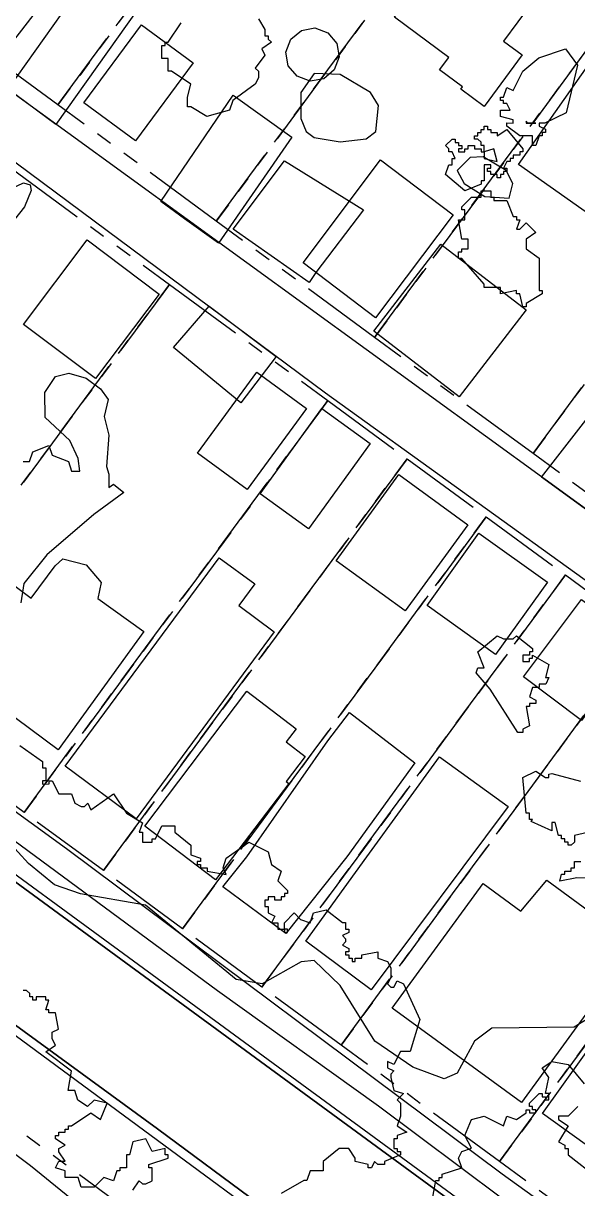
# Model space of a CAD drawing. Header units: metres. Extents: x -400 to 800, y -650 to 500.
# Drawn here: x -323.3 to -280.3, y 264.4 to 354.7 of the extents above; entities that cross this region are included whole.
import ezdxf

# ---------------------------------------------------------------- set-up
doc = ezdxf.new("R2010")
doc.units = ezdxf.units.M
doc.header["$LTSCALE"] = 2
doc.linetypes.add('PHANTOM', pattern=[6.35, 3.175, -0.635, 0.635, -0.635, 0.635, -0.635])
for name, color, linetype in [('SITE-BLDG-EXIST', 7, 'CONTINUOUS'), ('SITE-PARKING', 250, 'CONTINUOUS'), ('SITE-PATH', 84, 'CONTINUOUS'), ('SITE-PROPERTY', 7, 'PHANTOM'), ('SITE-ROAD-CURB', 7, 'CONTINUOUS'), ('SITE-ROAD-GRAVEL', 32, 'CONTINUOUS'), ('SITE-ROAD-PAVED', 7, 'CONTINUOUS'), ('SITE-TREE-CANOPY', 94, 'CONTINUOUS'), ('TOPO-CONTOUR-MAJOR', 8, 'CONTINUOUS')]:
    doc.layers.add(name, color=color, linetype=linetype)

msp = doc.modelspace()

# ---------------------------------------------------------------- linework, layer by layer
at = {"layer": 'SITE-BLDG-EXIST'}
for points in [[(-284.632, 352.261), (-287.571, 348.268), (-289.374, 349.603), (-289.247, 349.781), (-291.043, 351.105), (-290.32, 352.073), (-294.542, 355.188), (-293.335, 356.823), (-293.609, 357.024), (-287.182, 365.743), (-286.979, 365.599), (-285.884, 367.078), (-279.678, 362.494), (-280.758, 361.026), (-280.527, 360.859), (-286.083, 353.329)], [(-328.356, 356.33), (-323.746, 362.303), (-319.644, 359.131), (-324.253, 353.159)], [(-284.914, 343.774), (-277.828, 353.839), (-277.407, 353.55), (-273.738, 358.755), (-270.358, 356.374), (-270.498, 356.174), (-266.921, 353.648), (-277.543, 338.577)], [(-318.615, 348.564), (-314.153, 354.603), (-310.142, 351.643), (-314.604, 345.604)], [(-295.603, 344.121), (-289.986, 339.87), (-295.998, 331.896), (-301.623, 336.146)], [(-323.304, 331.378), (-318.372, 337.929), (-312.783, 333.712), (-317.722, 327.172)], [(-290.926, 337.601), (-284.313, 332.494), (-289.512, 325.754), (-296.125, 330.85)], [(-309.797, 321.386), (-305.202, 327.682), (-301.352, 324.866), (-305.947, 318.582)], [(-300.159, 324.866), (-296.407, 322.14), (-301.192, 315.534), (-304.951, 318.249)], [(-299.06, 313.053), (-294.205, 319.737), (-288.847, 315.831), (-293.702, 309.158)], [(-282.669, 311.392), (-286.696, 305.786), (-292.005, 309.592), (-287.978, 315.197)], [(-325.454, 312.19), (-322.691, 310.154), (-320.839, 312.656), (-320.236, 313.213), (-318.44, 312.723), (-317.276, 311.377), (-317.522, 310.131), (-313.973, 307.56), (-320.596, 298.396), (-330.337, 305.606)], [(-314.572, 293.055), (-320.071, 297.116), (-308.122, 313.288), (-305.359, 311.252), (-306.594, 309.572), (-303.866, 307.547)], [(-284.529, 304.05), (-280.032, 310.045), (-275.53, 306.663), (-280.027, 300.668)], [(-305.971, 302.942), (-302.156, 300.027), (-302.935, 299.015), (-301.448, 297.88), (-302.929, 295.934), (-302.718, 295.778), (-308.415, 288.315), (-313.885, 292.488)], [(-299.687, 299.092), (-298.025, 301.294), (-292.954, 297.378), (-298.237, 290.104), (-302.952, 284.154), (-307.847, 287.77), (-305.981, 290.106)], [(-296.666, 290.104), (-291.046, 297.856), (-285.723, 293.995), (-296.332, 279.781), (-301.395, 283.553)], [(-275.808, 283.225), (-284.69, 271.046), (-294.712, 278.357), (-287.661, 288.022), (-284.736, 285.885), (-282.723, 288.277)], [(-278.084, 266.629), (-283.063, 270.212), (-273.675, 283.291), (-268.696, 279.72)]]:
    msp.add_lwpolyline(points, close=True, dxfattribs=at)
at = {"layer": 'SITE-PARKING'}
for points in [[(-324.493, 349.61), (-318.213, 358.486), (-314.44, 355.815), (-320.79, 346.884)], [(-310.803, 339.563), (-312.648, 340.909), (-307.028, 349.14), (-302.498, 345.891), (-308.188, 337.671)], [(-300.62, 335.389), (-301.139, 334.633), (-307.044, 338.75), (-303.066, 344.055), (-296.944, 340.261)], [(-306.437, 325.301), (-311.654, 329.585), (-308.911, 332.777), (-303.7, 328.894)], [(-275.023, 317.097), (-276.692, 314.861), (-283.137, 319.523), (-279.138, 324.64), (-272.756, 320.211)]]:
    msp.add_lwpolyline(points, close=True, dxfattribs=at)
at = {"layer": 'SITE-PATH'}
msp.add_lwpolyline([(-331.067, 272.379), (-322.756, 266.171), (-309.327, 255.255), (-304.474, 249.982), (-300.729, 244.931), (-297.827, 238.723), (-296.376, 231.637), (-295.726, 223.672), (-295.825, 216.141), (-295.241, 192.359), (-295.2, 184.828), (-295.973, 176.952), (-296.045, 170.834)], dxfattribs=at)
at = {"layer": 'SITE-PROPERTY'}
for points in [[(-320.628, 348.397), (-329.836, 355.151), (-306.256, 387.049), (-297.055, 380.306)], [(-308.349, 339.384), (-320.628, 348.397), (-297.055, 380.306), (-284.782, 371.305)], [(-296.069, 330.372), (-308.349, 339.384), (-284.782, 371.305), (-272.503, 362.303)], [(-283.789, 321.359), (-296.069, 330.372), (-272.503, 362.303), (-260.23, 353.291)], [(-271.502, 312.357), (-283.789, 321.359), (-260.23, 353.291), (-247.957, 344.289)], [(-335.542, 302.559), (-347.829, 311.583), (-324.255, 343.481), (-311.976, 334.48)], [(-323.256, 293.535), (-335.542, 302.559), (-311.976, 334.48), (-299.689, 325.467)], [(-317.105, 289.029), (-323.256, 293.535), (-299.689, 325.467), (-293.553, 320.96)], [(-359.897, 295.534), (-90.66, 97.77), (-88.081, 82.151), (-85.783, 66.478), (-83.765, 50.771), (-82.035, 35.03), (-80.593, 19.256), (-79.438, 3.46), (-78.564, -12.358), (-77.984, -28.176), (-77.608, -47.164), (-77.52, -66.152), (-78.246, -350.732), (-84.35, -357.694), (-84.467, -430.444), (-129.056, -481.172), (-400, -480.785), (-400, 324.949)], [(-310.962, 284.522), (-317.105, 289.029), (-293.553, 320.96), (-287.409, 316.454)], [(-304.819, 280.005), (-310.962, 284.522), (-287.409, 316.454), (-281.273, 311.948)], [(-298.675, 275.499), (-304.819, 280.005), (-281.273, 311.948), (-275.13, 307.441)], [(-286.388, 266.475), (-298.675, 275.499), (-275.13, 307.441), (-262.85, 298.429)], [(-274.094, 257.462), (-286.388, 266.475), (-262.85, 298.429), (-250.563, 289.416)]]:
    msp.add_lwpolyline(points, close=True, dxfattribs=at)
at = {"layer": 'SITE-ROAD-CURB'}
for points in [[(-210.124, 268.874), (-215.014, 262.679), (-235.016, 234.895), (-236.195, 233.472), (-238.636, 231.014), (-239.85, 230.38), (-241.751, 229.68), (-242.831, 229.546), (-244.044, 229.725), (-246.296, 230.893), (-258.779, 240.34), (-267.272, 246.393), (-274.657, 252.056), (-368.483, 320.765), (-369.248, 321.621), (-370.089, 322.967), (-370.271, 323.501), (-370.383, 325.081), (-370.123, 326.894), (-369.414, 328.729), (-368.608, 330.075), (-321.117, 394.06)], [(-208.609, 191.508), (-235.939, 211.858), (-287.198, 249.133), (-328.694, 279.732), (-341.507, 289.356), (-400, 332.27), (-400, 332.893), (-392.252, 327.088), (-379.286, 317.43), (-312.901, 269.016), (-289.246, 251.492), (-261.502, 231.285), (-244.846, 218.868), (-139.29, 141.383)]]:
    msp.add_lwpolyline(points, dxfattribs=at)
for points in [[(-342.005, 357.201), (-365.642, 325.047), (-365.537, 323.834), (-319.953, 290.754), (-286.185, 265.518), (-269.284, 253.345), (-240.558, 232.071), (-239.955, 232.338), (-239.078, 233.094), (-237.99, 234.073), (-237.078, 235.196), (-190.318, 299.049), (-189.581, 301.607), (-221.518, 324.851), (-287.594, 373.619), (-314.734, 393.458), (-315.513, 393.103)], [(-369.878, 325.159), (-369.626, 323.168), (-368.161, 321.143), (-275.211, 253.057), (-244.016, 229.903), (-242.298, 229.724), (-240.727, 230.391), (-260.405, 244.923), (-286.228, 263.638), (-295.779, 270.77), (-308.262, 279.705)]]:
    msp.add_lwpolyline(points, close=True, dxfattribs=at)
at = {"layer": 'SITE-ROAD-GRAVEL'}
msp.add_lwpolyline([(-324.493, 349.61), (-264.335, 305.926), (-249.173, 294.577), (-236.774, 284.819), (-224.733, 276.018), (-213.189, 267.896), (-215.547, 264.615), (-256.594, 295.179), (-278.629, 310.757), (-299.878, 326.056), (-341.837, 357.245), (-342.005, 357.201), (-339.325, 360.837)], close=True, dxfattribs=at)
at = {"layer": 'SITE-ROAD-PAVED'}
for points in [[(-139.29, 141.383), (-244.846, 218.868), (-261.502, 231.285), (-289.246, 251.492), (-312.901, 269.016), (-379.286, 317.43), (-400, 332.893), (-400, 343.964), (-386.226, 333.928), (-385.069, 333.494), (-382.712, 333.071), (-380.916, 333.137), (-379.738, 333.359), (-377.381, 334.293), (-376.329, 334.983), (-375.045, 336.161), (-327.891, 400.069)], [(-321.117, 394.06), (-368.608, 330.075), (-369.414, 328.729), (-370.123, 326.894), (-370.383, 325.081), (-370.271, 323.501), (-370.089, 322.967), (-369.248, 321.621), (-368.483, 320.765), (-274.657, 252.056), (-267.272, 246.393), (-258.779, 240.34), (-246.296, 230.893), (-244.044, 229.725), (-242.831, 229.546), (-241.751, 229.68), (-239.85, 230.38), (-238.636, 231.014), (-236.195, 233.472), (-235.016, 234.895), (-215.014, 262.679), (-210.124, 268.874)]]:
    msp.add_lwpolyline(points, dxfattribs=at)
at = {"layer": 'SITE-TREE-CANOPY'}
for points in [[(-305.063, 355.068), (-304.572, 354.245), (-304.572, 353.744), (-304.32, 353.744), (-304.32, 353.489), (-304.067, 353.244), (-304.818, 352.743), (-304.572, 352.243), (-305.323, 351.242), (-305.071, 350.997), (-305.071, 350.496), (-305.323, 349.996), (-307.07, 348.739), (-307.323, 347.994), (-309.069, 347.494), (-310.318, 348.239), (-310.57, 348.239), (-310.57, 348.996), (-310.317, 349.997), (-311.818, 350.998), (-312.071, 350.998), (-312.07, 351.988), (-312.568, 351.988), (-312.568, 352.99), (-312.323, 352.99), (-312.323, 353.245), (-312.07, 353.245), (-311.067, 354.747)], [(-324.221, 341.902), (-323.295, 342.357), (-322.769, 342.202), (-322.699, 341.768), (-323.218, 340.478), (-325.582, 337.552)], [(-323.32, 320.744), (-322.822, 320.744), (-322.57, 321.489), (-321.321, 321.989), (-321.069, 321.244), (-319.82, 320.743), (-319.568, 319.998), (-318.937, 319.998), (-319.063, 320.988), (-319.708, 322.378), (-321.622, 324.159), (-321.65, 326.083), (-320.822, 327.329), (-319.777, 327.607), (-318.437, 327.195), (-317.315, 326.371), (-316.719, 325.548), (-317.035, 324.224), (-316.685, 322.789), (-316.86, 320.353), (-316.692, 319.764), (-316.678, 318.74), (-316.321, 318.996), (-315.514, 318.351), (-317.836, 316.649), (-321.491, 313.502), (-323.259, 311.289), (-323.505, 309.787)], [(-323.57, 298.741), (-321.817, 297.495), (-321.817, 296.994), (-321.572, 296.994), (-321.572, 295.993), (-321.817, 295.993), (-321.817, 295.737), (-321.319, 295.748), (-321.319, 295.993), (-321.067, 295.993), (-320.569, 294.992), (-319.573, 294.992), (-319.321, 294.246), (-318.823, 293.99), (-318.57, 293.99), (-318.318, 294.246), (-318.072, 293.745), (-316.318, 294.991), (-315.323, 293.489), (-314.067, 292.744), (-314.32, 291.998), (-314.068, 291.998), (-314.068, 291.242), (-313.317, 291.242), (-313.317, 291.498), (-313.072, 291.497), (-312.574, 292.499), (-311.571, 292.498), (-311.571, 291.998), (-310.322, 290.996), (-310.322, 290.24), (-309.572, 289.995), (-309.572, 289.739), (-309.818, 289.739), (-309.818, 289.495), (-309.572, 289.494), (-309.572, 289.239), (-309.067, 289.239), (-309.067, 288.994), (-307.573, 288.738), (-307.819, 289.238), (-307.573, 289.995), (-305.819, 291.24), (-304.318, 290.495), (-304.073, 289.493), (-303.323, 288.993), (-303.568, 288.247), (-302.818, 287.491), (-302.818, 287.246), (-303.071, 287.246), (-303.071, 286.99), (-303.323, 286.99), (-303.323, 286.746), (-303.821, 286.746), (-303.821, 286.99), (-304.319, 286.991), (-304.319, 286.746), (-304.572, 286.746), (-304.572, 286.245), (-304.319, 286.245), (-304.319, 285.745), (-303.821, 285.489), (-304.067, 284.988), (-303.569, 284.988), (-303.569, 284.488), (-303.071, 284.487), (-303.071, 284.988), (-302.32, 285.744), (-301.822, 285.244), (-301.072, 284.988), (-300.819, 285.744), (-299.823, 285.989), (-298.568, 284.998), (-298.323, 284.998), (-298.323, 284.498), (-298.07, 284.498), (-298.07, 284.242), (-298.568, 283.997), (-298.323, 283.741), (-298.323, 283.496), (-298.568, 283.241), (-298.07, 282.996), (-298.07, 282.74), (-298.323, 282.74), (-298.323, 282.495), (-298.071, 282.495), (-298.071, 282.239), (-297.818, 282.239), (-297.818, 281.995), (-297.573, 281.995), (-297.573, 282.239), (-297.068, 282.239), (-297.067, 282.495), (-295.819, 282.74), (-295.819, 282.239), (-295.069, 281.994), (-294.823, 281.493), (-294.823, 280.748), (-295.069, 280.248), (-294.824, 279.992), (-294.571, 279.992), (-294.318, 280.492), (-293.82, 280.247), (-292.572, 277.488), (-293.323, 274.997), (-294.067, 274.997), (-294.572, 273.996), (-295.07, 274.241), (-295.07, 273.74), (-294.572, 273.495), (-294.818, 273.24), (-294.818, 272.995), (-294.573, 271.994), (-293.822, 271.738), (-294.32, 271.248), (-294.068, 270.992), (-294.068, 269.991), (-294.321, 269.246), (-293.57, 268.745), (-294.321, 268.49), (-294.321, 268.245), (-294.573, 268.245), (-294.574, 267.489), (-294.321, 267.489), (-294.321, 267.244), (-294.069, 267.244), (-294.069, 266.988), (-295.317, 266.488), (-295.317, 266.243), (-295.822, 266.243), (-296.068, 266.488), (-296.32, 265.998), (-296.573, 265.998), (-296.573, 266.243), (-297.569, 266.488), (-297.569, 266.744), (-298.074, 267.489), (-298.817, 267.489), (-300.073, 266.489), (-300.073, 265.743), (-301.069, 265.743), (-301.322, 264.998), (-301.567, 264.998), (-303.321, 263.998)], [(-279.573, 291.991), (-280.569, 291.747), (-280.569, 291.246), (-280.821, 290.99), (-281.067, 290.99), (-281.067, 291.246), (-281.319, 291.246), (-281.319, 291.491), (-281.572, 291.491), (-281.572, 291.747), (-281.817, 291.747), (-282.069, 292.748), (-282.322, 292.748), (-282.322, 292.103), (-283.921, 292.838), (-283.823, 292.993), (-284.068, 292.993), (-284.068, 293.494), (-284.321, 293.494), (-284.573, 296.242), (-283.57, 296.742), (-282.819, 296.241), (-282.567, 296.241), (-282.567, 296.497), (-282.321, 296.553), (-280.098, 295.974)], [(-278.795, 288.443), (-280.394, 288.476), (-281.699, 288.221), (-281.572, 288.744), (-281.32, 288.743), (-281.32, 288.988), (-280.822, 288.988), (-280.822, 289.244), (-280.569, 289.244), (-280.569, 289.744), (-280.071, 289.744)], [(-314.817, 264.245), (-314.319, 264.99), (-314.073, 264.745), (-313.821, 264.745), (-313.323, 264.99), (-313.322, 265.991), (-313.568, 265.991), (-313.568, 266.247), (-312.067, 266.747), (-312.067, 266.992), (-312.319, 266.992), (-312.319, 267.492), (-313.322, 267.248), (-313.82, 268.238), (-314.823, 267.993), (-315.069, 266.992), (-315.321, 266.992), (-315.321, 265.991), (-315.819, 265.991), (-315.819, 265.746), (-316.072, 265.747), (-316.318, 264.99), (-317.068, 265.246), (-317.819, 264.49), (-318.822, 264.49), (-319.067, 265.247), (-320.07, 265.247), (-320.07, 265.747), (-320.82, 265.992), (-320.568, 266.493), (-320.07, 266.493), (-320.568, 267.238), (-320.568, 267.494), (-320.07, 267.739), (-320.82, 268.239), (-320.82, 268.495), (-320.567, 268.495), (-320.567, 268.74), (-320.069, 268.74), (-320.069, 268.995), (-319.817, 268.995), (-319.817, 269.24), (-319.571, 269.24), (-318.07, 270.241), (-317.32, 269.74), (-316.821, 270.997), (-317.817, 271.242), (-318.322, 270.742), (-319.073, 271.242), (-319.318, 271.988), (-319.823, 271.988), (-319.57, 273.489), (-321.569, 274.992), (-320.819, 275.492), (-321.071, 275.993), (-321.071, 276.493), (-320.573, 276.738), (-320.818, 277.995), (-321.323, 277.995), (-321.323, 278.24), (-321.568, 278.24), (-321.323, 278.996), (-321.568, 278.996), (-321.568, 279.241), (-322.319, 279.241), (-322.319, 278.996), (-322.571, 278.996), (-322.571, 279.241), (-322.817, 279.241), (-322.817, 279.497), (-323.069, 279.742), (-323.322, 279.742)], [(-291.685, 263.016), (-291.319, 264.996), (-291.067, 264.996), (-291.067, 265.241), (-290.821, 265.241), (-290.821, 265.497), (-289.32, 265.997), (-289.573, 266.742), (-289.32, 267.243), (-288.569, 267.499), (-289.067, 268.489), (-288.569, 269.746), (-287.573, 269.99), (-286.072, 269.244), (-285.819, 269.99), (-285.069, 269.745), (-284.318, 270.245), (-284.318, 270.49), (-284.073, 270.49), (-284.073, 270.245), (-283.568, 270.245), (-283.568, 270.49), (-283.82, 270.49), (-283.82, 270.746), (-284.073, 270.746), (-284.073, 270.99), (-283.322, 271.747), (-283.07, 271.747), (-283.07, 271.491), (-282.817, 271.491), (-282.817, 271.246), (-282.572, 271.246), (-282.572, 271.747), (-282.817, 271.747), (-282.571, 272.992), (-283.069, 273.738), (-282.319, 274.238), (-281.07, 273.993), (-279.822, 272.491)], [(-280.32, 270.745), (-281.071, 269.989), (-281.821, 269.989), (-281.821, 269.744), (-281.071, 269.243), (-281.822, 267.998), (-281.317, 267.742), (-281.317, 267.497), (-281.071, 267.497), (-281.072, 266.996), (-278.82, 265.238)]]:
    msp.add_lwpolyline(points, dxfattribs=at)
for points in [[(-302.763, 351.419), (-302.945, 352.476), (-302.58, 353.477), (-301.752, 354.167), (-300.7, 354.355), (-299.697, 353.977), (-299.01, 353.165), (-298.828, 352.108), (-299.2, 351.107), (-300.021, 350.417), (-301.073, 350.24), (-302.076, 350.607)], [(-283.82, 345.242), (-283.819, 345.998), (-284.822, 345.998), (-285.818, 346.744), (-285.818, 346.989), (-285.32, 346.988), (-285.32, 347.244), (-286.323, 347.489), (-286.323, 347.99), (-285.572, 347.99), (-285.818, 348.49), (-286.07, 348.49), (-286.07, 348.746), (-286.323, 348.746), (-286.323, 348.991), (-286.07, 348.991), (-285.818, 349.747), (-285.334, 349.502), (-284.59, 351.015), (-283.327, 352.038), (-281.272, 352.739), (-280.332, 351.47), (-281.217, 347.777), (-282.872, 346.988), (-283.321, 346.988), (-283.321, 346.743), (-282.823, 346.498), (-282.823, 346.243), (-283.069, 346.243), (-283.069, 345.998), (-283.321, 345.998), (-283.567, 345.242)], [(-284.212, 346.999), (-284.317, 347.122), (-284.317, 346.988), (-283.567, 346.988)], [(-287.572, 345.242), (-287.817, 345.242), (-287.817, 345.498), (-288.07, 345.743), (-288.322, 345.743), (-288.322, 345.988), (-288.07, 345.988), (-288.07, 346.244), (-287.817, 346.244), (-287.817, 346.488), (-287.572, 346.488), (-287.572, 346.744), (-287.319, 346.744), (-287.319, 346.488), (-287.067, 346.488), (-287.067, 346.243), (-286.569, 346.243), (-286.569, 345.988), (-285.818, 346.488), (-284.57, 344.997), (-284.57, 344.741), (-284.823, 344.741), (-284.823, 344.497), (-285.321, 344.497), (-285.321, 344.241), (-285.573, 344.241), (-285.573, 343.996), (-285.819, 343.996), (-286.071, 343.496), (-285.819, 343.496), (-285.819, 343.24), (-286.071, 343.24), (-286.071, 342.995), (-286.317, 342.995), (-286.317, 342.739), (-286.569, 342.739), (-286.569, 342.995), (-287.067, 342.995), (-287.067, 343.24), (-287.32, 343.24), (-287.32, 343.496), (-287.067, 343.496), (-287.067, 343.741), (-287.572, 343.741), (-287.573, 342.495), (-287.818, 342.495), (-287.818, 342.239), (-289.067, 341.739), (-290.567, 342.996), (-290.322, 343.741), (-290.069, 343.741), (-290.069, 344.242), (-289.817, 344.242), (-290.069, 344.742), (-290.322, 344.742), (-290.322, 344.998), (-290.567, 345.243), (-290.069, 345.743), (-289.823, 345.743), (-289.823, 345.488), (-289.571, 345.488), (-289.571, 345.243), (-289.318, 345.243), (-289.319, 344.998), (-289.571, 344.998), (-289.571, 344.742), (-289.073, 344.742), (-289.073, 344.998), (-288.821, 344.998), (-288.82, 345.243), (-288.322, 345.243), (-288.323, 344.998), (-287.818, 344.998), (-287.818, 344.742), (-287.572, 344.742)], [(-287.572, 344.241), (-286.569, 343.996), (-286.822, 344.998), (-287.572, 344.742)], [(-287.068, 341.238), (-286.822, 341.238), (-286.822, 340.993), (-285.819, 340.993), (-285.322, 339.747), (-285.069, 339.747), (-285.069, 339.491), (-284.817, 339.491), (-285.069, 338.746), (-284.817, 338.746), (-284.319, 339.246), (-283.568, 338.489), (-284.319, 337.989), (-284.319, 337.244), (-283.323, 336.498), (-283.317, 333.995), (-283.071, 333.995), (-283.071, 333.74), (-284.32, 332.994), (-284.32, 332.739), (-284.572, 332.739), (-284.818, 333.74), (-285.07, 333.74), (-285.07, 333.996), (-286.319, 333.74), (-286.319, 334.241), (-287.567, 334.241), (-287.567, 334.497), (-289.32, 336.488), (-289.573, 336.488), (-289.573, 336.989), (-289.32, 336.989), (-289.32, 337.245), (-288.822, 337.245), (-288.822, 337.99), (-289.32, 337.99), (-289.572, 339.492), (-289.067, 339.492), (-289.067, 340.248), (-289.319, 340.248), (-289.319, 340.493), (-288.569, 341.238), (-287.818, 341.238), (-287.818, 341.738), (-287.068, 341.738)], [(-284.074, 301.992), (-284.067, 301.748), (-284.319, 301.748), (-284.067, 300.246), (-284.572, 299.99), (-284.572, 299.746), (-284.965, 299.746), (-287.124, 303.105), (-288.197, 304.363), (-288.071, 304.741), (-287.573, 304.741), (-288.071, 305.998), (-286.57, 307.243), (-286.072, 306.987), (-285.321, 306.998), (-285.069, 307.243), (-283.82, 306.242), (-283.82, 305.997), (-284.073, 305.997), (-284.073, 305.741), (-284.571, 305.741), (-284.571, 305.241), (-284.073, 305.241), (-284.073, 305.496), (-283.82, 305.496), (-283.82, 305.741), (-282.572, 304.996), (-282.818, 303.994), (-282.565, 303.994), (-282.797, 303.494), (-283.323, 303.494), (-283.323, 303.238), (-283.821, 303.238), (-284.073, 302.493), (-283.569, 302.248), (-283.569, 301.992)], [(-303.071, 284.243), (-302.819, 284.243), (-302.819, 284.499), (-303.071, 284.487)]]:
    msp.add_lwpolyline(points, close=True, dxfattribs=at)
at = {"layer": 'TOPO-CONTOUR-MAJOR'}
for points in [[(-300.75, 350.815), (-301.789, 349.362), (-301.783, 347.346), (-301.368, 346.339), (-300.75, 345.873), (-298.735, 345.538), (-296.72, 345.766), (-295.985, 346.339), (-295.766, 348.354), (-296.399, 349.362), (-298.735, 350.736)], [(-288.659, 344.326), (-289.672, 343.316), (-289.119, 342.308), (-287.532, 341.301), (-285.636, 341.169), (-285.346, 342.308), (-285.878, 343.316), (-287.651, 344.361)]]:
    msp.add_lwpolyline(points, close=True, dxfattribs=at)
msp.add_lwpolyline([(-277.575, 278.751), (-280.598, 276.891), (-286.989, 276.813), (-288.314, 275.806), (-289.666, 273.33), (-290.674, 272.896), (-293.117, 273.791), (-296.065, 275.806), (-298.735, 280.113), (-300.75, 282.06), (-301.758, 281.97), (-304.78, 280.246), (-306.796, 280.578), (-313.849, 286.352), (-318.887, 287.223), (-320.902, 287.934), (-322.917, 289.589), (-326.948, 293.963)], dxfattribs=at)

doc.saveas('drawing.dxf')
